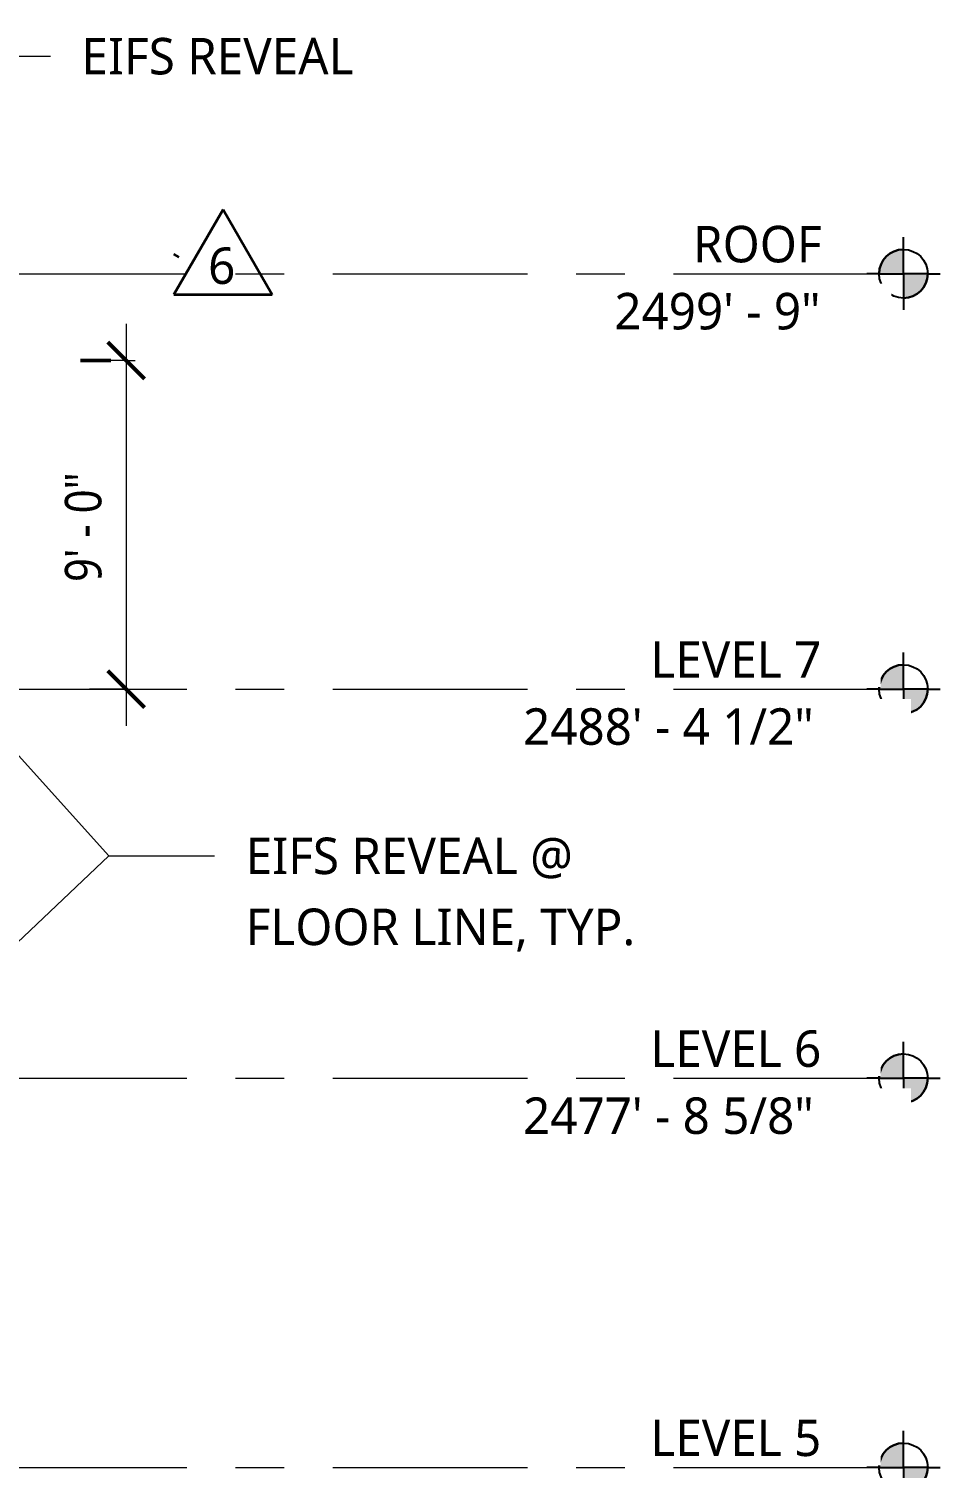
# Model space of a CAD drawing. Header units: inches. Extents: x 6 to 15224, y -733 to 6300.
# Drawn here: x 12753.4 to 13053, y 5604.5 to 6077.5 of the extents above; entities that cross this region are included whole.
import ezdxf

# ---------------------------------------------------------------- set-up
doc = ezdxf.new("R2010")
doc.units = ezdxf.units.IN
doc.header["$MEASUREMENT"] = 0
doc.linetypes.add('Center 1_2_', pattern=[112, 64, -16, 16, -16])
for name, color, linetype, lineweight in [('A-ANNO-DIMS', 211, 'Continuous', 13), ('A-ANNO-DIMS-128', 211, 'Continuous', 13), ('A-DETL', 90, 'Continuous', 13), ('A-FLOR-LEVL', 51, 'Continuous', 13), ('G-ANNO-REVC-IDEN', 71, 'Continuous', 35), ('G-ANNO-TEXT', 231, 'Continuous', 13)]:
    doc.layers.add(name, color=color, linetype=linetype, lineweight=lineweight)
doc.styles.add('Open Sans_5', font='OpenSans-Regular.ttf', dxfattribs={"height": 12})
doc.styles.add('Open Sans_8', font='OpenSans-Regular.ttf', dxfattribs={"width": 0.88, "height": 12})
doc.dimstyles.new('Linear_-_3_32__CL_1', dxfattribs={"dimscale": 12, "dimtxt": 12.89496, "dimasz": 1, "dimexe": 1, "dimexo": 0.666667, "dimgap": 0.333333, "dimtad": 1, "dimdec": 8, "dimrnd": 0.003906, "dimzin": 3, "dimdsep": 46, "dimlunit": 4, "dimtxsty": 'Open Sans_8', "dimblk1": 'OBLIQUE', "dimblk2": 'OBLIQUE', "dimsah": 1, "dimcen": 0.09, "dimdle": 1, "dimadec": 3, "dimazin": 2, "dimtfac": 1, "dimtdec": 4, "dimtix": 1, "dimtmove": 0, "dimatfit": 3, "dimfxl": 1, "dimtvp": 1, "dimtfill": 1, "dimfrac": 2, "dimtolj": 1, "dimtzin": 0, "dimarcsym": 2})

# ---------------------------------------------------------------- blocks, each defined once
blk = doc.blocks.new('Level - AN Level Head-AM-798523-EAST ELEVATION')
at = {"layer": 'A-FLOR-LEVL'}
h = blk.add_hatch(color=256, dxfattribs=at)
edge = h.paths.add_edge_path()
edge.add_line((4162.78, 5109), (4154.78, 5109))
edge.add_arc((4162.78, 5109), 8, 90, 180, ccw=False)
edge.add_line((4162.78, 5117), (4162.78, 5109))
h = blk.add_hatch(color=256, dxfattribs=at)
edge = h.paths.add_edge_path()
edge.add_arc((4162.78, 5109), 8, -90, 0, ccw=False)
edge.add_line((4162.78, 5101), (4162.78, 5109))
edge.add_line((4162.78, 5109), (4170.78, 5109))
at = {"layer": 'A-FLOR-LEVL', "lineweight": 25}
for p, q in [((4162.78, 5117.07), (4162.78, 5121.02)), ((4162.78, 5109), (4162.78, 5117)), ((4154.78, 5109), (4150.77, 5109)), ((4154.78, 5109), (4162.78, 5109)), ((4170.78, 5109), (4162.78, 5109)), ((4162.78, 5109), (4162.78, 5101)), ((4170.78, 5109), (4174.86, 5109)), ((4162.78, 5101), (4162.78, 5097.17))]:
    blk.add_line(p, q, dxfattribs=at)
blk.add_circle((4162.78, 5109), 8, dxfattribs=at)
for start, end in [(90, 180), (270, 0)]:
    blk.add_arc((4162.78, 5109), 8, start, end, dxfattribs=at)
blk = doc.blocks.new('DIMBLOCK80-EAST ELEVATION')
at = {"layer": 'A-ANNO-DIMS-128'}
for p, q in [((12785.45, 5980.5), (12785.45, 5848.5)), ((12785.45, 5968.5), (12773.45, 5968.5)), ((12785.45, 5968.5), (12788.43, 5968.5)), ((12785.45, 5860.5), (12773.45, 5860.5)), ((12785.45, 5860.5), (12785.93, 5860.5))]:
    blk.add_line(p, q, dxfattribs=at)
at = {"layer": 'A-ANNO-DIMS-128', "lineweight": 50}
for p, q in [((12785.45, 5968.5), (12779.45, 5974.5)), ((12785.45, 5968.5), (12791.45, 5962.5)), ((12785.45, 5860.5), (12779.45, 5866.5)), ((12785.45, 5860.5), (12791.45, 5854.5))]:
    blk.add_line(p, q, dxfattribs=at)
at = {"layer": 'A-ANNO-DIMS-128', "color": 0, "insert": (12765.3, 5895.73), "char_height": 12, "width": 45.0403, "attachment_point": 1, "rotation": 90, "line_spacing_factor": 1.151336, "style": 'Open Sans_8', "bg_fill": 3, "box_fill_scale": 1.25, "bg_fill_color": 256, "bg_fill_true_color": 13158600, "bg_fill_transparency": 0}
blk.add_mtext('9\' - 0"', dxfattribs=at)
blk = doc.blocks.new('_Oblique')
at = {"color": 0, "linetype": 'ByBlock', "lineweight": -2}
blk.add_line((-0.5, -0.5), (0.5, 0.5), dxfattribs=at)
blk = doc.blocks.new('TAG Revision-AM - Delta-51947-EAST ELEVATION')
at = {"layer": 'G-ANNO-REVC-IDEN'}
for p, q in [((3624.42, 5944.51), (3608.25, 5916.51)), ((3624.42, 5944.51), (3640.59, 5916.51)), ((3608.25, 5916.51), (3640.59, 5916.51))]:
    blk.add_line(p, q, dxfattribs=at)

msp = doc.modelspace()

# ---------------------------------------------------------------- linework, layer by layer
at = {"layer": 'A-DETL', "lineweight": 50}
msp.add_line((12770.42942555, 5968.5), (12780.42942555, 5968.5), dxfattribs=at)
at = {"layer": 'G-ANNO-REVC-IDEN'}
msp.add_line((12802.9048192, 6002.40712059), (12801.12325995, 6003.40270966), dxfattribs=at)
at = {"layer": 'G-ANNO-TEXT', "color": 7}
for p, q in [((12729.39963933, 6068.5036501), (12760.52707691, 6068.5036501)), ((12701.58971914, 5731.63930805), (12779.73569467, 5805.72384471)), ((12779.73569467, 5805.72384471), (12814.4906304, 5805.72384471)), ((12779.73569467, 5805.72384471), (12814.4906304, 5805.72384471))]:
    msp.add_line(p, q, dxfattribs=at)

# ---------------------------------------------------------------- block references
at = {"layer": 'A-FLOR-LEVL', "lineweight": 25}
for p in [(8878.11692555, 888), (8878.11692555, 751.5), (8878.11692555, 623.625), (8878.11692555, 495.75)]:
    msp.add_blockref('Level - AN Level Head-AM-798523-EAST ELEVATION', p, dxfattribs=at)
at = {"layer": 'G-ANNO-REVC-IDEN'}
msp.add_blockref('TAG Revision-AM - Delta-51947-EAST ELEVATION', (9192.86895318, 73.65349731), dxfattribs=at)

# ---------------------------------------------------------------- texts
at = {"layer": 'G-ANNO-REVC-IDEN', "lineweight": 13, "insert": (12812.38831305, 6005.63952144), "char_height": 12, "width": 11.716, "attachment_point": 1, "style": 'Open Sans_5'}
msp.add_mtext('6', dxfattribs=at)
at = {"layer": 'G-ANNO-TEXT', "color": 7, "char_height": 12, "attachment_point": 1, "style": 'Open Sans_5', "bg_fill": 3, "box_fill_scale": 1.25, "bg_fill_color": 256, "bg_fill_true_color": 13158600, "bg_fill_transparency": 0}
for s, insert, width in [('EIFS REVEAL', (12770.76707691, 6074.5036501), 115.14), ('EIFS REVEAL @ ', (12824.7306304, 5811.72384471), 144.228), ('FLOOR LINE, TYP.', (12824.7306304, 5788.39051137), 166.044)]:
    msp.add_mtext(s, dxfattribs=dict(at, insert=insert, width=width))

# ---------------------------------------------------------------- next in the draw order: texts
at = {"layer": 'A-FLOR-LEVL', "char_height": 12, "attachment_point": 1, "style": 'Open Sans_5', "bg_fill": 3, "box_fill_scale": 1.25, "bg_fill_color": 256, "bg_fill_true_color": 13158600, "bg_fill_transparency": 0}
for s, insert, width in [('ROOF', (12971.75107039, 6012.7385775), 55.752), ('2499\' - 9"', (12945.87676167, 5990.71843075), 88.072), ('LEVEL 7', (12957.74162157, 5876.2385775), 72.72), ('2488\' - 4 1/2"', (12915.8925097, 5854.21843075), 124.432), ('LEVEL 6', (12957.74162157, 5748.3635775), 72.72), ('2477\' - 8 5/8"', (12915.8925097, 5726.34343075), 124.432), ('LEVEL 5', (12957.74162157, 5620.4885775), 72.72)]:
    msp.add_mtext(s, dxfattribs=dict(at, insert=insert, width=width))

# ---------------------------------------------------------------- next in the draw order: linework, layer by layer
at = {"layer": 'A-FLOR-LEVL', "linetype": 'Center 1_2_'}
for p, q in [((8821.35523145, 5997), (13032.89411354, 5997)), ((8821.35523145, 5860.5), (13032.89411354, 5860.5)), ((8821.35523145, 5732.625), (13032.89411354, 5732.625)), ((8821.35523145, 5604.75), (13032.89411354, 5604.75))]:
    msp.add_line(p, q, dxfattribs=at)

# ---------------------------------------------------------------- next in the draw order: dimensions: what is measured, and where the dimension line sits
at = {"layer": 'A-ANNO-DIMS'}
dim = msp.add_linear_dim(base=(12785.4459893193, 5860.5), p1=(12780.4294255469, 5968.5), p2=(12793.9312706935, 5860.5), angle=90, dimstyle='Linear_-_3_32__CL_1', override={"dimpost": '<>', "dimfxl": 108.840708}, dxfattribs=at)
dim.commit()
dim.dimension.update_dxf_attribs({"geometry": 'DIMBLOCK80-EAST ELEVATION', "text_midpoint": (12775.2947632472, 5914.5)})

# ---------------------------------------------------------------- next in the draw order: linework, layer by layer
at = {"layer": 'G-ANNO-TEXT', "color": 7}
msp.add_line((12730.69261871, 5860.17324401), (12779.73569467, 5805.72384471), dxfattribs=at)

doc.saveas('drawing.dxf')
